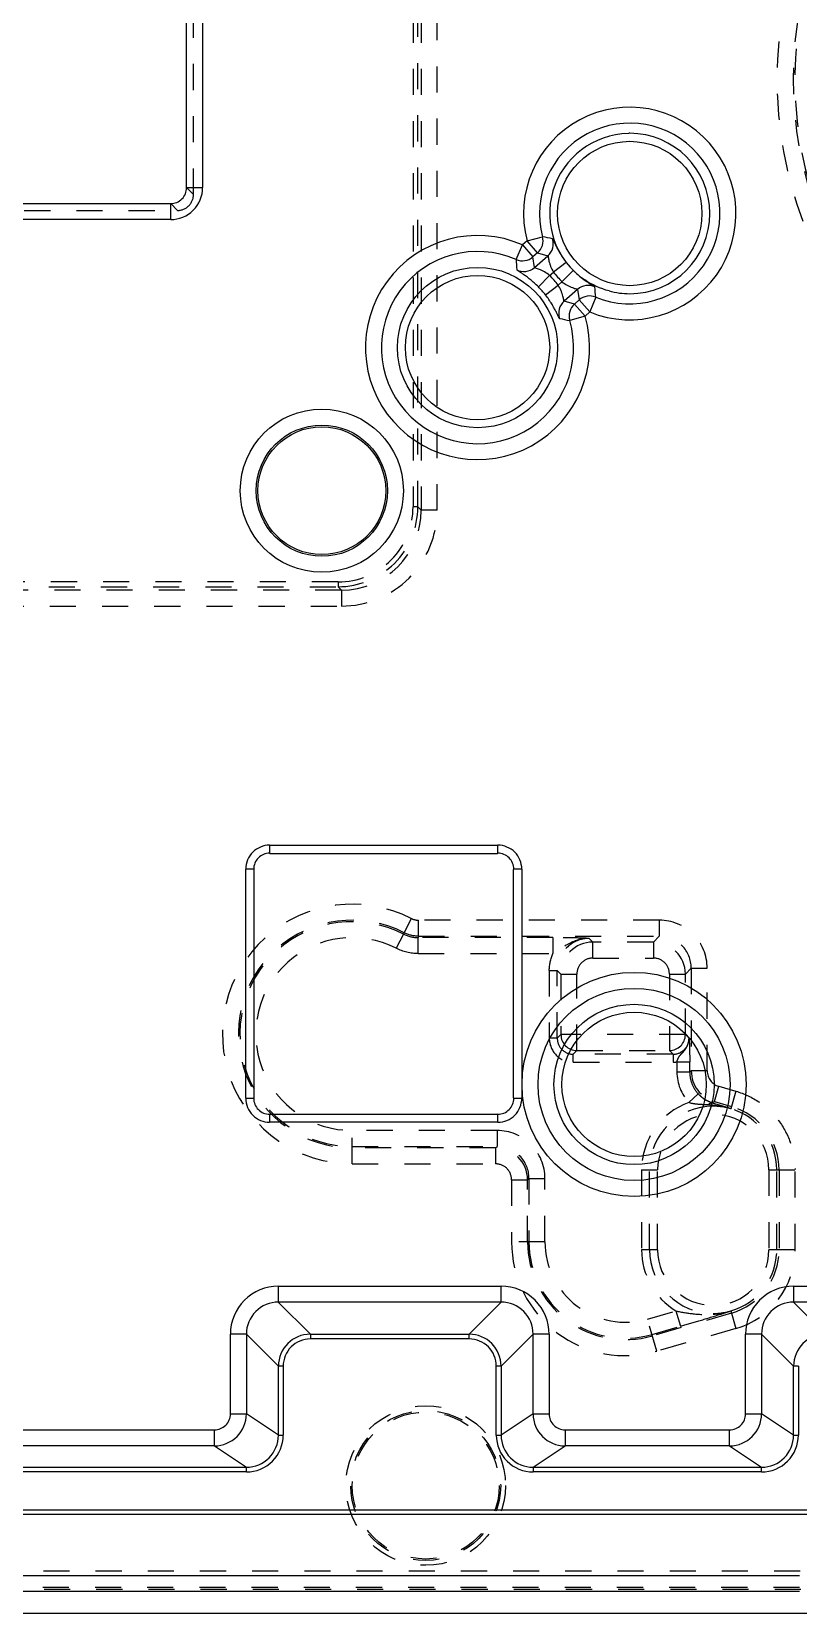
# Model space of a CAD drawing. Header units: millimetres. Extents: x -1265 to 1982, y -12197 to 1934.
# Drawn here: x 869.8 to 917.8, y -123.6 to -24.7 of the extents above; entities that cross this region are included whole.
import ezdxf

# ---------------------------------------------------------------- set-up
doc = ezdxf.new("R2010")
doc.units = ezdxf.units.MM
doc.header["$LTSCALE"] = 16.335
doc.linetypes.add('HIDDEN', pattern=[0.2, 0.1, -0.1])
doc.layers.get('0').update_dxf_attribs({"linetype": 'CONTINUOUS'})
doc.layers.add('DEFAULT_2', color=8, linetype='HIDDEN')

msp = doc.modelspace()

# ---------------------------------------------------------------- linework, layer by layer
at = {"color": 7, "linetype": 'Continuous'}
for p, q in [((879.554, -34.416), (879.554, -18.343)), ((880.553, -18.343), (880.553, -34.416)), ((879.554, -34.416), (880.553, -34.416)), ((853.481, -35.416), (878.554, -35.416)), ((878.554, -36.415), (878.554, -35.416)), ((878.554, -36.415), (853.481, -36.415)), ((900.864, -37.743), (901.83, -37.486)), ((900.173, -38.915), (900.573, -37.999)), ((900.864, -37.743), (900.573, -37.999)), ((900.573, -37.999), (901.233, -38.749)), ((901.525, -38.493), (900.864, -37.743)), ((901.525, -38.493), (901.233, -38.749)), ((901.525, -38.493), (902.168, -38.678)), ((901.328, -39.418), (901.233, -38.749)), ((901.328, -39.418), (902.168, -38.678)), ((903.312, -39.092), (902.519, -39.701)), ((902.277, -39.914), (901.57, -40.621)), ((902.018, -41.13), (902.808, -40.518)), ((902.277, -39.914), (902.519, -39.701)), ((903.05, -40.305), (902.808, -40.518)), ((903.05, -40.305), (903.755, -39.596)), ((904.021, -40.783), (903.181, -41.522)), ((903.832, -41.701), (903.181, -41.522)), ((903.832, -41.701), (904.123, -41.445)), ((904.021, -40.783), (904.123, -41.445)), ((904.783, -42.195), (904.123, -41.445)), ((905.16, -41.269), (904.783, -42.195)), ((904.492, -42.451), (903.533, -42.732)), ((903.832, -41.701), (904.492, -42.451)), ((904.492, -42.451), (904.783, -42.195)), ((884.749, -75.562), (899.034, -75.562)), ((884.749, -75.562), (884.749, -76.062)), ((884.767, -76.08), (884.749, -76.062)), ((884.767, -76.08), (899.016, -76.08)), ((899.016, -76.08), (899.034, -76.062)), ((899.034, -76.062), (899.034, -75.562)), ((883.75, -77.061), (883.25, -77.061)), ((883.25, -91.398), (883.25, -77.061)), ((883.768, -77.079), (883.75, -77.061)), ((883.75, -77.061), (883.75, -91.398)), ((900.015, -77.079), (900.033, -77.061)), ((900.015, -91.38), (900.015, -77.079)), ((900.533, -77.061), (900.033, -77.061)), ((900.533, -77.061), (900.533, -91.398)), ((883.25, -91.398), (883.75, -91.398)), ((883.768, -91.38), (883.75, -91.398)), ((900.033, -91.398), (900.015, -91.38)), ((900.033, -91.398), (900.533, -91.398)), ((884.767, -92.38), (884.749, -92.398)), ((884.749, -92.398), (899.034, -92.398)), ((884.749, -92.398), (884.749, -92.897)), ((899.034, -92.897), (884.749, -92.897)), ((899.034, -92.398), (899.016, -92.38)), ((899.034, -92.897), (899.034, -92.398)), ((885.293, -103.156), (899.243, -103.156)), ((885.293, -103.156), (885.293, -104.155)), ((899.243, -104.155), (899.243, -103.156)), ((917.543, -103.156), (934.493, -103.156)), ((917.543, -103.156), (917.543, -104.155)), ((887.297, -106.159), (885.293, -104.155)), ((899.243, -104.155), (885.293, -104.155)), ((899.243, -104.155), (897.239, -106.159)), ((934.493, -104.155), (917.543, -104.155)), ((919.547, -106.159), (917.543, -104.155)), ((883.293, -106.155), (882.294, -106.155)), ((882.294, -111.147), (882.294, -106.155)), ((883.293, -106.155), (885.297, -108.159)), ((883.293, -106.155), (883.293, -111.147)), ((887.297, -106.159), (897.239, -106.159)), ((887.297, -106.159), (887.297, -106.459)), ((897.239, -106.459), (887.297, -106.459)), ((897.239, -106.459), (897.239, -106.159)), ((899.238, -108.159), (901.242, -106.155)), ((902.242, -106.155), (901.242, -106.155)), ((901.242, -111.147), (901.242, -106.155)), ((902.242, -106.155), (902.242, -111.147)), ((915.543, -106.155), (914.544, -106.155)), ((914.544, -111.147), (914.544, -106.155)), ((915.543, -106.155), (917.547, -108.159)), ((915.543, -106.155), (915.543, -111.147)), ((885.597, -108.159), (885.297, -108.159)), ((885.297, -112.483), (885.297, -108.159)), ((885.597, -108.159), (885.597, -112.483)), ((899.238, -108.159), (898.938, -108.159)), ((898.938, -112.483), (898.938, -108.159)), ((899.238, -108.159), (899.238, -112.483)), ((917.847, -108.159), (917.547, -108.159)), ((917.547, -112.483), (917.547, -108.159)), ((917.847, -108.159), (917.847, -112.483)), ((882.294, -111.147), (883.293, -111.147)), ((885.297, -112.483), (883.293, -111.147)), ((901.242, -111.147), (899.238, -112.483)), ((901.242, -111.147), (902.242, -111.147)), ((914.544, -111.147), (915.543, -111.147)), ((917.547, -112.483), (915.543, -111.147)), ((854.738, -112.147), (881.294, -112.147)), ((881.294, -113.147), (881.294, -112.147)), ((885.297, -112.483), (885.597, -112.483)), ((898.938, -112.483), (899.238, -112.483)), ((903.242, -112.147), (913.544, -112.147)), ((903.242, -112.147), (903.242, -113.147)), ((913.544, -113.147), (913.544, -112.147)), ((917.547, -112.483), (917.847, -112.483)), ((881.294, -113.147), (854.735, -113.147)), ((881.294, -113.147), (883.297, -114.483)), ((901.238, -114.483), (903.242, -113.147)), ((913.544, -113.147), (903.242, -113.147)), ((913.544, -113.147), (915.547, -114.483)), ((857.923, -114.483), (883.297, -114.483)), ((883.297, -114.783), (857.923, -114.783)), ((883.297, -114.783), (883.297, -114.483)), ((901.238, -114.483), (915.547, -114.483)), ((901.238, -114.483), (901.238, -114.783)), ((915.547, -114.783), (901.238, -114.783)), ((915.547, -114.783), (915.547, -114.483)), ((1004.016, -117.445), (826.439, -117.445)), ((826.442, -117.146), (1004.012, -117.146)), ((866.612, -121.268), (917.923, -121.268)), ((917.923, -122.268), (866.612, -122.268)), ((920.268, -123.63), (864.268, -123.63))]:
    msp.add_line(p, q, dxfattribs=at)
for centre, radius in [((907.292, -36.036), 4.517), ((897.762, -44.424), 5.017), ((897.762, -44.424), 4.517), ((888.018, -53.38), 5.105), ((888.018, -53.38), 4.106), ((888.018, -53.38), 4), ((907.563, -90.534), 7.013), ((907.563, -90.534), 6.014), ((907.563, -90.534), 5.017), ((907.563, -90.534), 4.517)]:
    msp.add_circle(centre, radius, dxfattribs=at)
for centre, radius, start, end in [((907.292, -36.036), 6.65, 247.83985, 194.87041), ((907.292, -36.036), 5.651, 247.83985, 194.87041), ((907.287, -36.044), 5.01, 90.89644, 235.90967), ((907.292, -35.963), 4.944, 90.00034, 90.90774), ((907.292, -36.036), 5.017, 270, 90), ((878.555, -34.417), 1.999, 269.98578, 0.01422), ((878.556, -34.418), 0.997, 269.88699, 0.11301), ((897.762, -44.424), 7.013, 66.37077, 16.33948), ((900.862, -37.743), 1.001, 311.46988, 14.866), ((843.546, -317.952), 286.457, 78.13211, 78.26046), ((897.762, -44.424), 6.014, 66.37077, 16.33948), ((901.507, -37.928), 1.001, 311.40565, 18.06669), ((900.574, -37.997), 1.001, 246.37911, 311.24234), ((1199.822, -18.356), 300.354, 183.92481, 184.04828), ((900.668, -38.666), 1.001, 243.26657, 311.30304), ((897.762, -44.424), 6.381, 37.74106, 44.96919), ((907.292, -36.036), 6.018, 217.52264, 225.18761), ((904.681, -41.534), 1.001, 64.64356, 131.3046), ((897.762, -44.424), 5.382, 37.74106, 44.96919), ((903.843, -42.273), 1.001, 131.40721, 199.44368), ((904.783, -42.197), 1.001, 67.84459, 131.24139), ((618.864, -63.544), 287.162, 4.44878, 4.57682), ((907.295, -36.012), 5.041, 255.09809, 269.96445), ((904.494, -42.451), 1.001, 131.46912, 196.33154), ((961.806, 251.145), 299.598, 258.66058, 258.78436), ((884.749, -77.061), 1.499, 89.98471, 180.01529), ((884.748, -77.06), 0.998, 89.93626, 180.06374), ((899.034, -77.061), 1.499, 359.98471, 90.01529), ((899.035, -77.06), 0.998, 359.93626, 90.06374), ((884.749, -91.399), 1.499, 179.98471, 270.01529), ((884.748, -91.399), 0.998, 179.93626, 270.06374), ((899.034, -91.399), 1.499, 269.98471, 0.01529), ((899.035, -91.399), 0.998, 269.93626, 0.06374), ((885.292, -106.154), 2.999, 89.98948, 180.01052), ((899.243, -106.154), 2.999, 359.98948, 90.01052), ((917.542, -106.154), 2.999, 89.98948, 180.01052), ((885.291, -106.153), 1.998, 89.96413, 180.03587), ((899.244, -106.153), 1.998, 359.96413, 90.03587), ((917.541, -106.153), 1.998, 89.96413, 180.03587), ((887.297, -108.159), 1.999, 90.00039, 179.99961), ((887.296, -108.158), 1.699, 89.98821, 180.01179), ((897.239, -108.159), 1.999, 0.00039, 89.99961), ((897.239, -108.158), 1.699, 359.98821, 90.01179), ((919.547, -108.159), 1.999, 90.00039, 179.99961), ((881.293, -111.147), 2, 270.01308, 359.98692), ((881.294, -111.147), 1, 269.98912, 359.99997), ((903.242, -111.147), 2, 180.01308, 269.98692), ((903.242, -111.147), 1, 180.00003, 270.01088), ((913.543, -111.147), 2, 270.01308, 359.98692), ((913.544, -111.147), 1, 269.98912, 359.99997), ((883.298, -112.483), 2.299, 269.98411, 359.99621), ((883.298, -112.483), 1.999, 269.98194, 0.00388), ((901.237, -112.483), 2.299, 180.00288, 270.01674), ((901.237, -112.483), 1.999, 179.99612, 270.01806), ((915.548, -112.483), 2.299, 269.98411, 359.99621), ((915.548, -112.483), 1.999, 269.98194, 0.00388)]:
    msp.add_arc(centre, radius, start, end, dxfattribs=at)
for points, knots in [([(902.458, -37.618), (902.462, -37.618), (902.47, -37.63), (902.483, -37.651), (902.501, -37.687), (902.536, -37.76), (902.592, -37.883), (902.677, -38.064), (902.79, -38.286), (902.99, -38.643), (903.174, -38.912), (903.312, -39.092)], [0, 0, 0, 0, 0.007194, 0.022262, 0.045534, 0.076999, 0.164016, 0.282025, 0.429067, 0.602212, 1, 1, 1, 1]), ([(901.57, -40.621), (901.486, -40.538), (901.32, -40.38), (901.07, -40.168), (900.836, -39.989), (900.63, -39.845), (900.462, -39.733), (900.348, -39.659), (900.281, -39.614), (900.247, -39.59), (900.228, -39.574), (900.218, -39.564), (900.218, -39.56)], [0, 0, 0, 0, 0.205032, 0.398283, 0.57103, 0.717932, 0.835891, 0.922915, 0.954385, 0.977672, 0.99277, 1, 1, 1, 1]), ([(902.277, -39.914), (902.178, -39.827), (902.016, -39.718), (901.796, -39.604), (901.648, -39.539), (901.521, -39.491), (901.425, -39.458), (901.363, -39.437), (901.337, -39.427), (901.328, -39.42), (901.328, -39.418)], [0, 0, 0, 0, 0.367454, 0.537806, 0.690051, 0.817123, 0.914045, 0.976156, 0.992797, 1, 1, 1, 1]), ([(902.168, -38.678), (902.171, -38.678), (902.176, -38.689), (902.182, -38.716), (902.193, -38.783), (902.209, -38.884), (902.237, -39.019), (902.279, -39.177), (902.359, -39.414), (902.445, -39.591), (902.519, -39.701)], [0, 0, 0, 0, 0.007102, 0.023863, 0.086583, 0.184284, 0.311977, 0.464441, 0.634513, 1, 1, 1, 1]), ([(903.181, -41.522), (903.178, -41.522), (903.173, -41.512), (903.166, -41.485), (903.153, -41.421), (903.133, -41.321), (903.101, -41.189), (903.056, -41.034), (902.971, -40.802), (902.882, -40.628), (902.808, -40.518)], [0, 0, 0, 0, 0.007203, 0.023844, 0.085955, 0.182877, 0.309949, 0.462194, 0.632546, 1, 1, 1, 1]), ([(903.05, -40.305), (903.151, -40.392), (903.315, -40.5), (903.54, -40.61), (903.691, -40.671), (903.822, -40.716), (903.92, -40.745), (903.985, -40.765), (904.011, -40.774), (904.021, -40.78), (904.021, -40.783)], [0, 0, 0, 0, 0.365487, 0.535559, 0.688023, 0.815716, 0.913417, 0.976137, 0.992898, 1, 1, 1, 1]), ([(903.755, -39.596), (903.795, -39.635), (903.952, -39.788), (904.118, -39.931), (904.245, -40.031)], [0, 0, 0, 0, 0.257732, 1, 1, 1, 1]), ([(904.245, -40.031), (904.36, -40.121), (904.526, -40.243), (904.738, -40.384), (904.865, -40.464), (904.965, -40.527), (905.042, -40.574), (905.083, -40.605), (905.109, -40.622), (905.11, -40.63)], [0, 0, 0, 0, 0.415109, 0.585225, 0.727637, 0.841083, 0.924583, 0.977448, 1, 1, 1, 1]), ([(902.899, -42.606), (902.895, -42.605), (902.886, -42.593), (902.873, -42.572), (902.854, -42.536), (902.817, -42.464), (902.758, -42.342), (902.669, -42.161), (902.551, -41.938), (902.404, -41.683), (902.225, -41.408), (902.09, -41.223), (902.018, -41.13)], [0, 0, 0, 0, 0.007214, 0.022305, 0.045561, 0.07698, 0.163974, 0.281851, 0.428728, 0.601389, 0.795216, 1, 1, 1, 1])]:
    msp.add_open_spline(points, degree=3, knots=knots, dxfattribs=at)
msp.add_open_spline([(905.999, -40.883), (905.46, -40.74), (904.938, -40.501), (904.476, -40.188)], degree=3, dxfattribs=at)
at = {"layer": 'DEFAULT_2', "color": 8, "linetype": 'HIDDEN'}
for p, q in [((893.728, -7.38), (893.728, -54.392)), ((894.028, -54.393), (894.028, -7.38)), ((894.239, -7.38), (894.239, -54.604)), ((895.238, -54.603), (895.238, -7.38)), ((879.982, -34.845), (879.982, -17.915)), ((879.554, -34.416), (879.982, -34.845)), ((878.983, -35.844), (878.554, -35.416)), ((853.053, -35.844), (878.983, -35.844)), ((894.028, -54.393), (893.728, -54.393)), ((894.028, -54.393), (894.239, -54.604)), ((895.238, -54.604), (894.239, -54.604)), ((889.03, -59.09), (841.521, -59.09)), ((889.031, -59.09), (889.031, -59.39)), ((841.521, -59.39), (889.031, -59.39)), ((889.242, -59.601), (841.59, -59.601)), ((889.242, -59.601), (889.031, -59.39)), ((889.242, -59.601), (889.242, -60.6)), ((841.59, -60.6), (889.241, -60.6)), ((893.615, -80.147), (893.16, -81.037)), ((893.135, -81.125), (892.677, -82.013)), ((893.16, -81.037), (893.135, -81.125)), ((909.142, -80.257), (894.07, -80.257)), ((894.07, -81.256), (894.07, -80.257)), ((909.142, -80.257), (909.142, -81.256)), ((894.07, -81.256), (894.049, -81.346)), ((902.487, -81.346), (894.049, -81.346)), ((894.049, -82.345), (894.049, -81.346)), ((894.07, -81.256), (909.142, -81.256)), ((902.487, -81.346), (902.487, -82.345)), ((904.754, -81.397), (904.983, -81.625)), ((908.773, -81.625), (904.983, -81.625)), ((904.983, -82.625), (904.983, -81.625)), ((908.773, -81.625), (909.142, -81.256)), ((908.773, -81.625), (908.773, -82.625)), ((894.049, -82.345), (902.487, -82.345)), ((904.983, -82.625), (908.773, -82.625)), ((902.255, -83.395), (902.755, -83.395)), ((902.255, -83.395), (902.255, -87.643)), ((902.984, -83.624), (902.755, -83.395)), ((902.755, -87.643), (902.755, -83.395)), ((902.984, -83.624), (903.983, -83.624)), ((902.984, -83.624), (902.984, -87.414)), ((903.983, -88.413), (903.983, -83.624)), ((909.773, -83.624), (910.772, -83.624)), ((909.773, -83.624), (909.773, -88.413)), ((911.141, -83.255), (910.772, -83.624)), ((910.772, -87.414), (910.772, -83.624)), ((911.141, -83.255), (912.141, -83.255)), ((911.141, -83.255), (911.141, -89.688)), ((912.141, -89.688), (912.141, -83.255)), ((902.755, -87.643), (902.255, -87.643)), ((902.755, -87.643), (902.984, -87.414)), ((910.772, -87.414), (902.984, -87.414)), ((910.772, -87.414), (911.001, -87.643)), ((903.983, -88.413), (903.755, -88.642)), ((910.001, -88.642), (903.755, -88.642)), ((903.755, -89.142), (903.755, -88.642)), ((903.983, -88.413), (909.773, -88.413)), ((910.001, -88.642), (909.773, -88.413)), ((910.001, -88.642), (910.001, -89.142)), ((903.755, -89.142), (910.001, -89.142)), ((910.245, -89.122), (911.045, -89.122)), ((910.245, -89.122), (910.245, -89.761)), ((911.045, -89.761), (910.245, -89.761)), ((911.045, -89.761), (911.045, -89.122)), ((911.045, -89.761), (911.141, -89.688)), ((912.141, -89.688), (911.141, -89.688)), ((912.588, -91.609), (912.864, -90.649)), ((912.864, -90.649), (913.933, -90.956)), ((913.933, -90.956), (913.618, -92.052)), ((911.578, -91.121), (910.992, -91.664)), ((912.588, -91.609), (912.472, -91.696)), ((912.588, -91.609), (913.657, -91.917)), ((898.985, -93.414), (889.918, -93.414)), ((889.918, -95.503), (889.918, -93.414)), ((898.985, -93.414), (898.985, -94.413)), ((889.918, -94.413), (898.985, -94.413)), ((898.895, -94.503), (889.918, -94.503)), ((898.895, -94.503), (898.985, -94.413)), ((898.895, -94.503), (898.895, -95.503)), ((889.918, -95.503), (898.895, -95.503)), ((908.035, -95.88), (909.035, -95.88)), ((908.035, -95.88), (908.035, -100.88)), ((908.535, -100.88), (908.535, -95.88)), ((909.035, -100.88), (909.035, -95.88)), ((916, -95.88), (917.641, -95.88)), ((916, -95.88), (916, -100.88)), ((916.5, -100.88), (916.5, -95.88)), ((916.641, -95.88), (916.641, -100.88)), ((917.641, -100.88), (917.641, -95.861)), ((899.895, -96.502), (900.894, -96.502)), ((899.895, -96.502), (899.895, -100.38)), ((900.894, -96.502), (900.984, -96.412)), ((900.894, -100.38), (900.894, -96.502)), ((900.984, -96.412), (901.983, -96.412)), ((900.984, -96.412), (900.984, -100.38)), ((901.983, -100.38), (901.983, -96.412)), ((901.983, -100.38), (899.895, -100.38)), ((909.035, -100.88), (908.035, -100.88)), ((917.641, -100.88), (916, -100.88)), ((908.408, -105.218), (910.185, -104.708)), ((913.657, -104.843), (908.709, -106.265)), ((910.185, -104.708), (910.461, -105.668)), ((913.618, -104.708), (913.933, -105.803)), ((908.985, -107.225), (908.408, -105.218)), ((908.685, -106.179), (910.461, -105.668)), ((913.933, -105.803), (908.985, -107.225)), ((1192.388, -120.998), (824.843, -120.998)), ((824.815, -121.998), (1192.388, -121.998)), ((921.268, -122.13), (863.268, -122.13))]:
    msp.add_line(p, q, dxfattribs=at)
for radius in [4.994, 4.695, 4.6]:
    msp.add_circle((894.518, -115.63), radius, dxfattribs=at)
for centre, radius, start, end in [((941.668, -27.63), 25.158, 85.34374, 60.31802), ((941.668, -27.63), 24.149, 85.32046, 60.31802), ((941.668, -27.63), 24.044, 120.96796, 60.4697), ((878.983, -34.845), 0.999, 269.97172, 0.02829), ((889.032, -54.394), 4.696, 269.97712, 0.02288), ((889.031, -54.393), 4.997, 269.99612, 0.00388), ((889.243, -54.605), 5.995, 269.98314, 0.01686), ((889.237, -54.599), 5.001, 270.05381, 359.94619), ((889.918, -87.38), 8.123, 62.92074, 270), ((889.918, -87.38), 7.123, 62.92073, 270), ((889.918, -87.38), 7.034, 62.78397, 270), ((909.143, -83.254), 2.997, 359.98142, 90.01857), ((889.918, -87.38), 6.034, 62.78397, 270), ((904.753, -83.394), 1.997, 89.9609, 180.0391), ((904.984, -83.625), 2, 90.03486, 179.96514), ((908.772, -83.625), 2, 0.03486, 89.96514), ((909.145, -83.253), 1.997, 359.93626, 90.06374), ((904.983, -83.624), 0.999, 89.98555, 180.01445), ((908.774, -83.624), 0.999, 359.98555, 90.01445), ((903.754, -87.643), 1.499, 179.98477, 270.01523), ((903.753, -87.644), 0.998, 179.93626, 270.06374), ((903.985, -87.413), 1.001, 180.06646, 269.93354), ((909.771, -87.413), 1.001, 270.06646, 359.93354), ((910.003, -87.644), 0.998, 269.93626, 0.06374), ((910.001, -87.639), 1.503, 270.0074, 279.33836), ((913.043, -89.761), 2.798, 179.99109, 222.85756), ((913.141, -89.688), 1.999, 180.01462, 253.94794), ((913.14, -89.689), 0.999, 179.99339, 253.96918), ((912.518, -95.88), 4.483, 109.897, 180), ((912.518, -95.88), 3.982, 90, 180), ((913.114, -89.728), 2.071, 231.36773, 239.819), ((911.898, -98.01), 6.201, 73.39464, 87.19885), ((842.372, -319.86), 238.689, 72.6332, 72.92117), ((912.518, -95.88), 4.123, 0, 73.96257), ((912.518, -95.88), 3.482, 0, 180), ((912.518, -95.88), 3.982, 0, 73.96257), ((898.986, -96.412), 2.998, 359.98454, 90.01546), ((898.894, -96.503), 2, 0.03487, 89.96513), ((898.987, -96.41), 1.997, 359.93626, 90.06374), ((898.896, -96.502), 0.999, 359.98555, 90.01445), ((907.018, -100.38), 7.123, 180, 286.03743), ((907.018, -100.38), 6.123, 180, 286.03743), ((907.018, -100.38), 6.034, 180, 286.03743), ((907.018, -100.38), 5.034, 180, 286.03743), ((912.518, -100.88), 4.483, 180, 238.63711), ((912.518, -100.88), 3.982, 180, 270), ((912.518, -100.88), 3.482, 180, 360), ((912.518, -100.88), 3.982, 286.03743, 360), ((912.518, -100.88), 4.123, 286.03743, 360), ((912.518, -100.88), 5.123, 286.03743, 360), ((817.733, 199.833), 319.279, 287.34464, 287.47668), ((884.982, -17.099), 92.161, 286.04914, 286.79717), ((873.957, 19.534), 130.417, 286.78311, 287.38117)]:
    msp.add_arc(centre, radius, start, end, dxfattribs=at)
for points in [[(893.615, -80.147), (893.754, -80.218), (893.914, -80.257), (894.07, -80.257)], [(893.135, -81.125), (893.413, -81.268), (893.735, -81.346), (894.049, -81.346)], [(894.07, -81.256), (893.758, -81.256), (893.438, -81.179), (893.16, -81.037)], [(894.049, -82.345), (893.578, -82.345), (893.096, -82.229), (892.677, -82.013)], [(902.255, -83.395), (902.255, -83.037), (902.336, -82.671), (902.487, -82.345)], [(913.607, -92.05), (913.256, -91.946), (912.884, -91.897), (912.518, -91.897)], [(912.518, -104.862), (912.888, -104.862), (913.263, -104.812), (913.618, -104.707)]]:
    msp.add_open_spline(points, degree=3, dxfattribs=at)
for points, knots in [([(904.754, -81.397), (904.429, -81.38), (903.673, -81.357), (902.917, -81.345), (902.487, -81.346)], [0, 0, 0, 0, 0.43065, 1, 1, 1, 1]), ([(904.754, -81.397), (904.499, -81.395), (904.009, -81.471), (903.249, -81.824), (902.788, -82.176), (902.487, -82.345)], [0, 0, 0, 0, 0.306234, 0.584435, 1, 1, 1, 1]), ([(910.245, -89.122), (910.265, -89.04), (910.322, -88.859), (910.486, -88.652), (910.673, -88.468), (910.836, -88.254), (910.964, -87.973), (911.002, -87.755), (911.001, -87.643)], [0, 0, 0, 0, 0.149868, 0.329907, 0.458307, 0.615884, 0.80131, 1, 1, 1, 1]), ([(911.001, -87.643), (911.007, -87.715), (911.026, -87.962), (911.04, -88.455), (911.045, -88.876), (911.045, -89.122)], [0, 0, 0, 0, 0.146786, 0.501711, 1, 1, 1, 1]), ([(911.045, -89.761), (911.045, -90.009), (911.141, -90.508), (911.409, -90.939), (911.578, -91.121)], [0, 0, 0, 0, 0.500031, 1, 1, 1, 1]), ([(913.933, -90.956), (914.459, -91.107), (915.469, -91.583), (916.675, -92.737), (917.455, -94.212), (917.641, -95.313), (917.641, -95.861)], [0, 0, 0, 0, 0.25001, 0.5, 0.74999, 1, 1, 1, 1]), ([(912.201, -91.816), (911.977, -91.805), (911.572, -91.79), (911.161, -91.734), (910.992, -91.664)], [0, 0, 0, 0, 0.550959, 1, 1, 1, 1]), ([(911.821, -91.346), (911.8, -91.33), (911.715, -91.259), (911.635, -91.182), (911.578, -91.121)], [0, 0, 0, 0, 0.243663, 1, 1, 1, 1]), ([(912.472, -91.696), (912.438, -91.686), (912.301, -91.638), (912.168, -91.574), (912.073, -91.519)], [0, 0, 0, 0, 0.2435, 1, 1, 1, 1]), ([(912.472, -91.696), (912.452, -91.692), (912.348, -91.692), (912.258, -91.759), (912.201, -91.816)], [0, 0, 0, 0, 0.206446, 1, 1, 1, 1]), ([(910.185, -104.708), (910.543, -104.78), (911.312, -104.917), (912.097, -104.944), (912.51, -104.911)], [0, 0, 0, 0, 0.469162, 1, 1, 1, 1]), ([(912.51, -104.911), (912.608, -104.903), (913.002, -104.861), (913.391, -104.778), (913.676, -104.69)], [0, 0, 0, 0, 0.247342, 1, 1, 1, 1])]:
    msp.add_open_spline(points, degree=3, knots=knots, dxfattribs=at)

doc.saveas('drawing.dxf')
